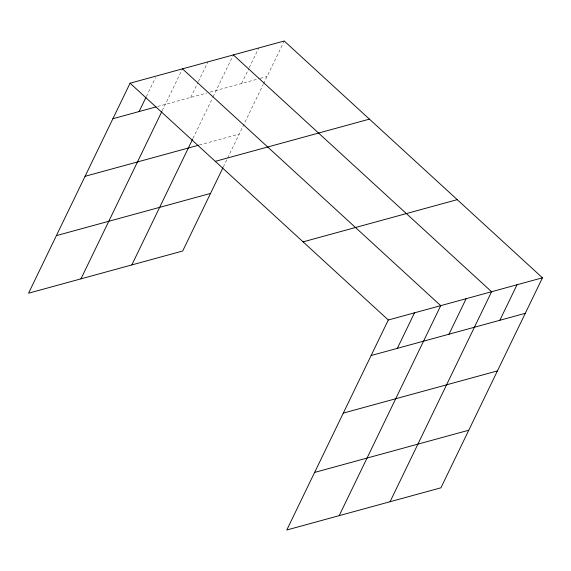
<?xml version="1.0" encoding="UTF-8"?>
<svg xmlns="http://www.w3.org/2000/svg" width="571" height="571" viewBox="0 0 571 571"><rect width="100%" height="100%" fill="white"/><g stroke="black" fill="none" stroke-linecap="round" stroke-linejoin="round"><path stroke-width="0.43" stroke-dasharray="2.85 2.14" d="M146.354 96.549L155.512 77.606M162.214 110.774L182.477 68.855M190.743 97.413L197.994 82.41M198.373 81.624L207.915 61.889M192.984 138.425L212.697 97.641M213.083 96.842L233.346 54.923M241.612 83.48L248.863 68.484M249.242 67.692L258.784 47.957M223.325 166.96L263.181 84.515M263.566 83.716L284.215 40.998M157.696 106.456L206.852 93.002M210.242 92.074L259.412 78.605M260.262 78.377L267.042 76.514M199.365 145.005L239.213 134.092"/><path stroke-width="0.86" d="M542.45 277.799L388.301 320.003L286.785 530.002L440.933 487.798L542.45 277.799L284.215 40.998L130.067 83.202L28.55 293.201L182.699 250.997L222.933 167.767M139.103 111.552L145.969 97.341M80.961 278.855L161.829 111.573M131.83 264.923L192.591 139.224M397.337 348.353L414.503 312.829M339.195 515.656L440.712 305.656L182.477 68.855M448.977 334.213L466.143 298.69M390.064 501.723L491.581 291.724L233.346 54.923M499.846 320.281L517.012 284.765M112.894 118.725L156.011 106.92M85.065 176.303L198.515 145.234M215.281 161.35L369.437 119.139M56.386 235.623L210.535 193.419M303.087 241.861L457.235 199.65M371.129 355.526L525.277 313.315M343.292 413.104L497.441 370.893M314.614 472.424L468.77 430.22M130.067 83.202L388.301 320.003"/></g></svg>
